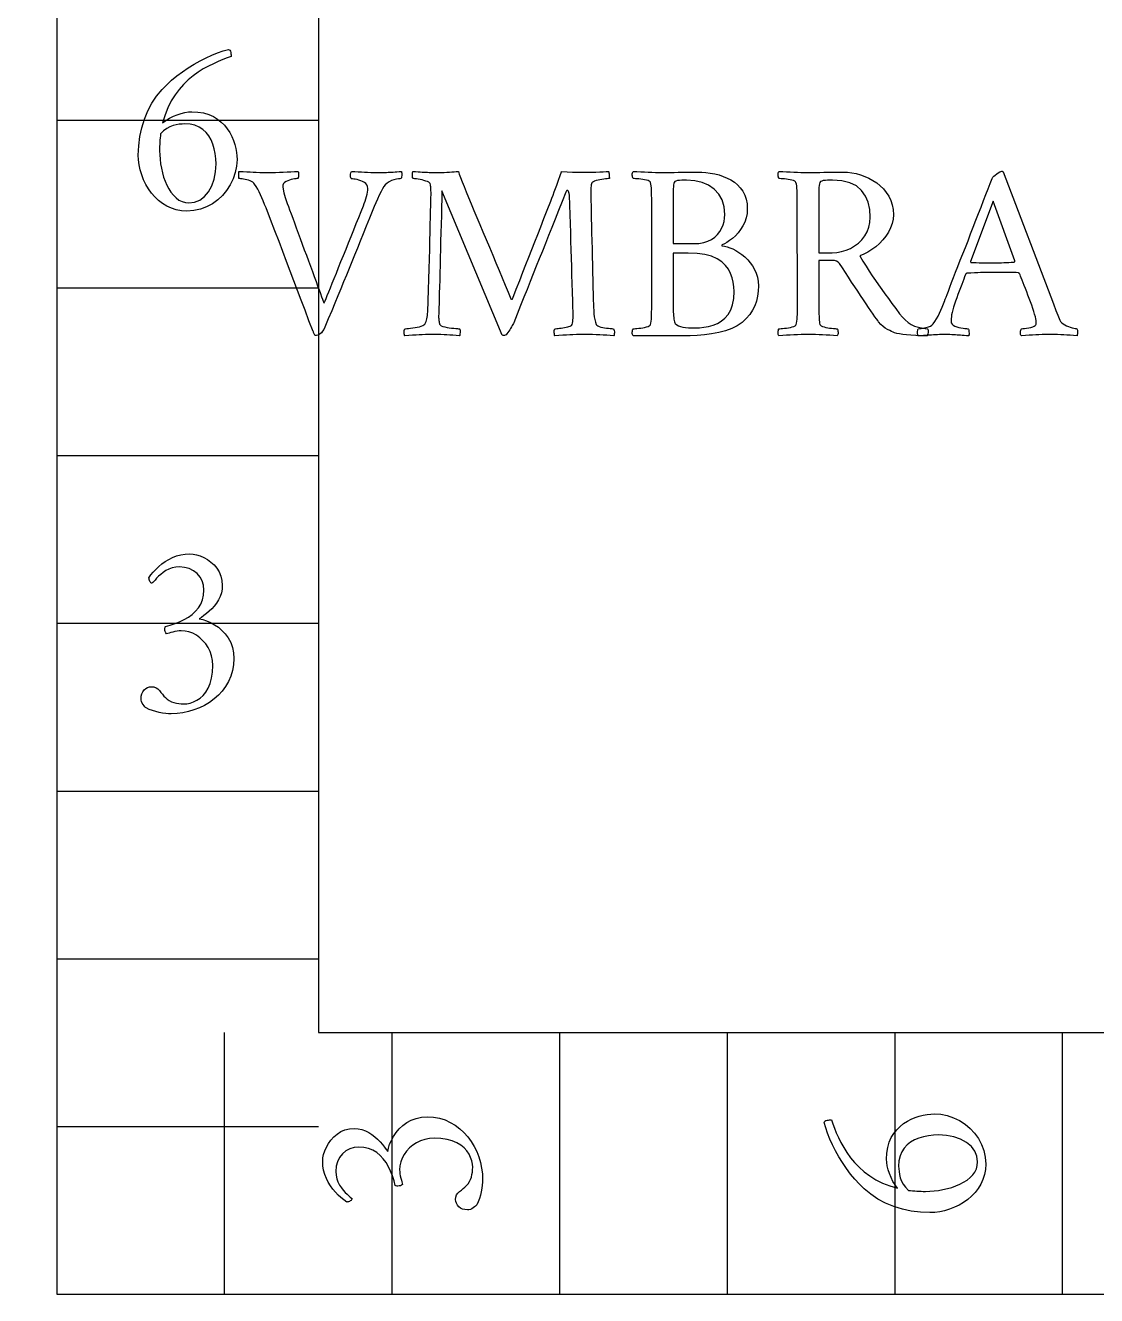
# Model space of a CAD drawing. Header units: millimetres. Extents: x -36.5 to 36.5, y -36.5 to 45.4.
# Drawn here: x -22.63 to -10.77, y -22.3 to -8.23 of the extents above; entities that cross this region are included whole.
import ezdxf

# ---------------------------------------------------------------- set-up
doc = ezdxf.new("R2010")
doc.units = ezdxf.units.MM
for name, color, linetype in [('CUT_OUTER', 1, 'Continuous'), ('ENGRAVE', 7, 'Continuous'), ('TEXT', 5, 'Continuous')]:
    doc.layers.add(name, color=color, linetype=linetype)

msp = doc.modelspace()

# ---------------------------------------------------------------- linework, layer by layer
at = {"layer": 'CUT_OUTER'}
msp.add_arc((0.0001, -0.0001), 36.4999, 179.09243, 4.21888, dxfattribs=at)
at = {"layer": 'ENGRAVE'}
for points in [[(-22.2836, 0), (-22.2836, -22.2836), (22.2836, -22.2836), (22.2836, 0)], [(-19.3867, 0), (-19.3867, -19.3867), (19.3867, -19.3867), (19.3867, 0)], [(-22.2836, -9.2848), (-19.3867, -9.2848)], [(-22.2836, -11.1418), (-19.3867, -11.1418)], [(-22.2836, -12.9988), (-19.3867, -12.9988)], [(-22.2836, -14.8557), (-19.3867, -14.8557)], [(-22.2836, -16.7127), (-19.3867, -16.7127)], [(-22.2836, -18.5697), (-19.3867, -18.5697)], [(-20.4266, -22.2836), (-20.4266, -19.3867)], [(-18.5697, -22.2836), (-18.5697, -19.3867)], [(-16.7127, -22.2836), (-16.7127, -19.3867)], [(-14.8557, -22.2836), (-14.8557, -19.3867)], [(-12.9988, -22.2836), (-12.9988, -19.3867)], [(-11.1418, -22.2836), (-11.1418, -19.3867)], [(-22.2836, -20.4266), (-19.3867, -20.4266)]]:
    msp.add_lwpolyline(points, dxfattribs=at)
for radius in [35.77, 35.77, 34.72, 32.77, 32.77]:
    msp.add_circle((0, 0), radius, dxfattribs=at)
at = {"layer": 'TEXT'}
for points in [[(-20.7903, -9.1906), (-20.7217, -9.1939), (-20.6589, -9.2039), (-20.6019, -9.2206), (-20.5506, -9.2439), (-20.5047, -9.2724), (-20.4637, -9.3045), (-20.4276, -9.3403), (-20.3964, -9.3799), (-20.3697, -9.4217), (-20.347, -9.4647), (-20.3284, -9.5086), (-20.3137, -9.5537), (-20.3027, -9.5981), (-20.2948, -9.6402), (-20.2901, -9.6801), (-20.2885, -9.7177), (-20.2931, -9.792), (-20.3071, -9.8638), (-20.3303, -9.9329), (-20.3628, -9.9994), (-20.4031, -10.0614), (-20.4497, -10.1171), (-20.5026, -10.1666), (-20.5618, -10.2097), (-20.6262, -10.2446), (-20.6946, -10.2696), (-20.7671, -10.2846), (-20.8436, -10.2896), (-20.9038, -10.2861), (-20.961, -10.2759), (-21.0152, -10.2588), (-21.0664, -10.2349), (-21.1144, -10.2054), (-21.1586, -10.1715), (-21.1992, -10.1332), (-21.2361, -10.0905), (-21.2691, -10.0443), (-21.2981, -9.9956), (-21.323, -9.9441), (-21.344, -9.8901), (-21.3605, -9.8348), (-21.3724, -9.7797), (-21.3795, -9.7248), (-21.3818, -9.67), (-21.3776, -9.5663), (-21.365, -9.4654), (-21.344, -9.3672), (-21.3146, -9.2719), (-21.2771, -9.181), (-21.2319, -9.096), (-21.1789, -9.017), (-21.1183, -8.9439), (-21.0674, -8.8917), (-21.0128, -8.8416), (-20.9546, -8.7936), (-20.8926, -8.7477), (-20.8285, -8.7044), (-20.7637, -8.6643), (-20.6981, -8.6273), (-20.6319, -8.5935), (-20.5665, -8.5635), (-20.5033, -8.5381), (-20.4424, -8.5173), (-20.3838, -8.501), (-20.3749, -8.503), (-20.3677, -8.509), (-20.3623, -8.5191), (-20.3586, -8.5332), (-20.3561, -8.5482), (-20.3544, -8.5609), (-20.3533, -8.5713), (-20.353, -8.5795), (-20.3979, -8.5949), (-20.4458, -8.6131), (-20.4967, -8.6341), (-20.5506, -8.658), (-20.6061, -8.6853), (-20.6617, -8.7168), (-20.7175, -8.7526), (-20.7735, -8.7925), (-20.8282, -8.8373), (-20.88, -8.8875), (-20.9291, -8.9431), (-20.9753, -9.0042), (-21.0176, -9.0714), (-21.0545, -9.1454), (-21.0862, -9.2263), (-21.1127, -9.314), (-21.0752, -9.2862), (-21.0356, -9.2618), (-20.9939, -9.2406), (-20.9501, -9.2229), (-20.9065, -9.2088), (-20.8653, -9.1987), (-20.8266, -9.1926), (-20.7903, -9.1906)], [(-21.1351, -9.4345), (-21.1378, -9.4571), (-21.14, -9.4801), (-21.142, -9.5034), (-21.1435, -9.527), (-21.1448, -9.5509), (-21.1456, -9.5747), (-21.1462, -9.5985), (-21.1463, -9.6223), (-21.1451, -9.6691), (-21.1414, -9.717), (-21.1353, -9.7658), (-21.1267, -9.8158), (-21.1156, -9.8654), (-21.1018, -9.9132), (-21.0855, -9.9593), (-21.0664, -10.0036), (-21.0448, -10.045), (-21.0205, -10.0825), (-20.9936, -10.1158), (-20.9641, -10.1452), (-20.9321, -10.1691), (-20.8975, -10.1862), (-20.8606, -10.1964), (-20.8211, -10.1999), (-20.7582, -10.1921), (-20.7013, -10.169), (-20.6503, -10.1305), (-20.6053, -10.0765), (-20.5685, -10.011), (-20.5422, -9.9377), (-20.5264, -9.8568), (-20.5212, -9.7681), (-20.5234, -9.7103), (-20.5299, -9.6546), (-20.5409, -9.601), (-20.5562, -9.5495), (-20.5763, -9.5014), (-20.6014, -9.4583), (-20.6317, -9.4201), (-20.667, -9.3869), (-20.7078, -9.3599), (-20.7546, -9.3406), (-20.8073, -9.329), (-20.866, -9.3252), (-20.8962, -9.3263), (-20.928, -9.3297), (-20.9614, -9.3354), (-20.9964, -9.3434), (-21.0318, -9.3559), (-21.0668, -9.3753), (-21.1012, -9.4015), (-21.1351, -9.4345)], [(-19.9501, -9.8634), (-19.9056, -9.8632), (-19.8618, -9.8624), (-19.8187, -9.8611), (-19.7763, -9.8592), (-19.7345, -9.8572), (-19.6929, -9.8554), (-19.6518, -9.8537), (-19.6109, -9.8522), (-19.6086, -9.8591), (-19.6071, -9.8687), (-19.6065, -9.8809), (-19.6067, -9.8957), (-19.6079, -9.91), (-19.6099, -9.9206), (-19.6128, -9.9275), (-19.6165, -9.9307), (-19.624, -9.9312), (-19.6351, -9.9325), (-19.6499, -9.9347), (-19.6684, -9.9377), (-19.6885, -9.9419), (-19.708, -9.9475), (-19.727, -9.9546), (-19.7455, -9.963), (-19.7614, -9.9734), (-19.7728, -9.9864), (-19.7797, -10.0021), (-19.7819, -10.0204), (-19.7788, -10.0488), (-19.7693, -10.0891), (-19.7536, -10.1413), (-19.7315, -10.2055), (-19.7193, -10.2388), (-19.7052, -10.2773), (-19.6892, -10.3208), (-19.6712, -10.3695), (-19.6518, -10.4219), (-19.6316, -10.477), (-19.6105, -10.5348), (-19.5885, -10.5951), (-19.566, -10.6568), (-19.5433, -10.7185), (-19.5204, -10.7802), (-19.4974, -10.8418), (-19.4748, -10.9023), (-19.4532, -10.9603), (-19.4327, -11.0158), (-19.4133, -11.0689), (-19.3952, -11.1184), (-19.379, -11.1632), (-19.3644, -11.2032), (-19.3516, -11.2385), (-19.341, -11.2677), (-19.333, -11.2893), (-19.3277, -11.3034), (-19.325, -11.31), (-19.3206, -11.3005), (-19.3131, -11.283), (-19.3024, -11.2577), (-19.2885, -11.2245), (-19.2722, -11.1848), (-19.2538, -11.14), (-19.2336, -11.0902), (-19.2114, -11.0353), (-19.1877, -10.9763), (-19.1627, -10.9144), (-19.1365, -10.8495), (-19.1091, -10.7816), (-19.081, -10.7119), (-19.0527, -10.6417), (-19.0242, -10.571), (-18.9956, -10.4998), (-18.9673, -10.4294), (-18.9399, -10.361), (-18.9133, -10.2948), (-18.8877, -10.2307), (-18.8782, -10.2065), (-18.8694, -10.1816), (-18.8614, -10.156), (-18.854, -10.1298), (-18.8479, -10.1042), (-18.8435, -10.0807), (-18.8409, -10.0593), (-18.84, -10.0401), (-18.8424, -10.019), (-18.8495, -10.0008), (-18.8613, -9.9854), (-18.8778, -9.9728), (-18.8971, -9.9624), (-18.9171, -9.9539), (-18.9378, -9.947), (-18.9591, -9.9419), (-18.9792, -9.9383), (-18.9959, -9.9356), (-19.0093, -9.9341), (-19.0194, -9.9335), (-19.0243, -9.9291), (-19.0278, -9.9213), (-19.0299, -9.9101), (-19.0306, -9.8957), (-19.0299, -9.8809), (-19.0278, -9.8687), (-19.0243, -9.8591), (-19.0194, -9.8522), (-18.9821, -9.8537), (-18.9458, -9.8554), (-18.9106, -9.8572), (-18.8764, -9.8592), (-18.8423, -9.8611), (-18.8071, -9.8624), (-18.7708, -9.8632), (-18.7335, -9.8634), (-18.7029, -9.8634), (-18.6756, -9.8631), (-18.6517, -9.8627), (-18.6311, -9.862), (-18.6123, -9.8613), (-18.5936, -9.8603), (-18.5752, -9.8591), (-18.5568, -9.8578), (-18.5376, -9.8564), (-18.5162, -9.855), (-18.4927, -9.8536), (-18.4671, -9.8522), (-18.4649, -9.8592), (-18.4636, -9.869), (-18.4635, -9.8817), (-18.4643, -9.8971), (-18.4659, -9.9118), (-18.4678, -9.9223), (-18.4701, -9.9286), (-18.4727, -9.9307), (-18.4839, -9.9316), (-18.5004, -9.9342), (-18.5224, -9.9386), (-18.5498, -9.9447), (-18.5785, -9.9535), (-18.6042, -9.9658), (-18.6268, -9.9815), (-18.6466, -10.0008), (-18.6601, -10.0184), (-18.6756, -10.0432), (-18.6931, -10.0752), (-18.7124, -10.1143), (-18.7321, -10.1567), (-18.7506, -10.1981), (-18.7679, -10.2387), (-18.7839, -10.2783), (-18.821, -10.3703), (-18.8565, -10.4585), (-18.8904, -10.5427), (-18.9227, -10.6232), (-18.9541, -10.701), (-18.9851, -10.7774), (-19.0157, -10.8523), (-19.046, -10.9259), (-19.0764, -10.9995), (-19.1074, -11.0745), (-19.1388, -11.1509), (-19.1708, -11.2287), (-19.2041, -11.3093), (-19.2395, -11.3941), (-19.277, -11.4831), (-19.3166, -11.5763), (-19.3281, -11.6009), (-19.3401, -11.6212), (-19.3526, -11.6373), (-19.3656, -11.6492), (-19.379, -11.6578), (-19.3926, -11.6639), (-19.4064, -11.6676), (-19.4203, -11.6688), (-19.4243, -11.6677), (-19.428, -11.6643), (-19.4313, -11.6586), (-19.4343, -11.6506), (-19.4371, -11.6421), (-19.4399, -11.6349), (-19.4427, -11.6288), (-19.4455, -11.624), (-19.491, -11.5041), (-19.5349, -11.3882), (-19.5772, -11.2763), (-19.6179, -11.1684), (-19.6581, -11.0622), (-19.6985, -10.955), (-19.7394, -10.847), (-19.7805, -10.7381), (-19.8232, -10.626), (-19.8685, -10.5082), (-19.9164, -10.3849), (-19.967, -10.2559), (-19.9823, -10.2163), (-19.9975, -10.1788), (-20.0124, -10.1434), (-20.0272, -10.1101), (-20.0424, -10.0786), (-20.0584, -10.0485), (-20.0753, -10.0197), (-20.0931, -9.9924), (-20.1015, -9.9817), (-20.1127, -9.9721), (-20.1268, -9.9635), (-20.1436, -9.956), (-20.1617, -9.9495), (-20.1797, -9.944), (-20.1975, -9.9397), (-20.2151, -9.9363), (-20.2315, -9.9339), (-20.2456, -9.9321), (-20.2574, -9.9311), (-20.2669, -9.9307), (-20.2682, -9.9284), (-20.269, -9.9213), (-20.2696, -9.9094), (-20.2697, -9.8929), (-20.2696, -9.8761), (-20.269, -9.8638), (-20.2682, -9.8558), (-20.2669, -9.8522), (-20.2213, -9.8537), (-20.1797, -9.8554), (-20.1421, -9.8572), (-20.1085, -9.8592), (-20.075, -9.8611), (-20.0374, -9.8624), (-19.9958, -9.8632), (-19.9501, -9.8634)], [(-18.0578, -9.8634), (-18.0238, -9.8632), (-17.992, -9.8624), (-17.9622, -9.8611), (-17.9345, -9.8592), (-17.9084, -9.8572), (-17.8833, -9.8554), (-17.8593, -9.8537), (-17.8364, -9.8522), (-17.8261, -9.8825), (-17.8122, -9.9202), (-17.7946, -9.9652), (-17.7733, -10.0176), (-17.7491, -10.0762), (-17.7228, -10.1399), (-17.6944, -10.2087), (-17.664, -10.2826), (-17.6318, -10.3601), (-17.5984, -10.4399), (-17.5638, -10.522), (-17.528, -10.6063), (-17.4917, -10.6918), (-17.4558, -10.777), (-17.4202, -10.8621), (-17.385, -10.947), (-17.3507, -11.0303), (-17.3177, -11.1106), (-17.2862, -11.188), (-17.2561, -11.2623), (-17.2543, -11.2648), (-17.2519, -11.2666), (-17.2487, -11.2676), (-17.2448, -11.268), (-17.241, -11.2673), (-17.2378, -11.2652), (-17.2354, -11.2616), (-17.2336, -11.2567), (-17.194, -11.1556), (-17.1565, -11.0594), (-17.1211, -10.9684), (-17.0879, -10.8825), (-17.0555, -10.7991), (-17.023, -10.7157), (-16.9903, -10.6323), (-16.9575, -10.5489), (-16.9238, -10.4633), (-16.8885, -10.3733), (-16.8516, -10.279), (-16.8131, -10.1802), (-16.8003, -10.1473), (-16.7872, -10.1129), (-16.7737, -10.0772), (-16.7599, -10.0401), (-16.7464, -10.0034), (-16.7339, -9.9693), (-16.7225, -9.9376), (-16.7122, -9.9083), (-16.7036, -9.8838), (-16.6975, -9.8662), (-16.6938, -9.8557), (-16.6926, -9.8522), (-16.6297, -9.8559), (-16.5727, -9.8585), (-16.5217, -9.8601), (-16.4767, -9.8606), (-16.4391, -9.8605), (-16.3993, -9.8599), (-16.3571, -9.8591), (-16.3127, -9.8578), (-16.2697, -9.8564), (-16.2318, -9.855), (-16.1989, -9.8536), (-16.1711, -9.8522), (-16.1697, -9.857), (-16.1683, -9.8655), (-16.1669, -9.878), (-16.1655, -9.8943), (-16.1643, -9.9102), (-16.1634, -9.9216), (-16.1629, -9.9284), (-16.1627, -9.9307), (-16.174, -9.9311), (-16.1883, -9.9321), (-16.2056, -9.9339), (-16.2258, -9.9363), (-16.2473, -9.9395), (-16.2682, -9.9433), (-16.2886, -9.9479), (-16.3085, -9.9531), (-16.3262, -9.9589), (-16.34, -9.9651), (-16.35, -9.9715), (-16.3562, -9.9784), (-16.36, -9.9889), (-16.3632, -10.0008), (-16.3656, -10.0141), (-16.3674, -10.0288), (-16.3686, -10.0439), (-16.3695, -10.0583), (-16.37, -10.0719), (-16.3702, -10.0849), (-16.3688, -10.1245), (-16.3674, -10.1732), (-16.366, -10.231), (-16.3646, -10.298), (-16.3631, -10.3716), (-16.3614, -10.4497), (-16.3596, -10.5321), (-16.3576, -10.619), (-16.3555, -10.7077), (-16.3534, -10.7959), (-16.3513, -10.8836), (-16.3492, -10.9708), (-16.3471, -11.0552), (-16.3453, -11.1348), (-16.3436, -11.2094), (-16.3421, -11.2792), (-16.3406, -11.3179), (-16.3386, -11.3556), (-16.3364, -11.3922), (-16.3337, -11.4277), (-16.3301, -11.4614), (-16.3246, -11.4922), (-16.3174, -11.5203), (-16.3085, -11.5455), (-16.3022, -11.5547), (-16.2917, -11.5627), (-16.277, -11.5694), (-16.258, -11.5749), (-16.2369, -11.5795), (-16.2156, -11.5833), (-16.1942, -11.5865), (-16.1725, -11.5889), (-16.1528, -11.5908), (-16.1371, -11.5921), (-16.1255, -11.5929), (-16.1179, -11.5932), (-16.1131, -11.6034), (-16.1098, -11.6145), (-16.1081, -11.6265), (-16.1081, -11.6394), (-16.1088, -11.6514), (-16.1098, -11.6608), (-16.111, -11.6675), (-16.1123, -11.6716), (-16.1527, -11.6689), (-16.1925, -11.6664), (-16.2318, -11.664), (-16.2707, -11.6618), (-16.31, -11.66), (-16.3509, -11.6587), (-16.3934, -11.6579), (-16.4375, -11.6576), (-16.4835, -11.6579), (-16.5265, -11.6587), (-16.5662, -11.66), (-16.6029, -11.6618), (-16.6395, -11.664), (-16.6793, -11.6664), (-16.7222, -11.6689), (-16.7683, -11.6716), (-16.7697, -11.6674), (-16.7711, -11.6604), (-16.7725, -11.6506), (-16.7739, -11.638), (-16.7746, -11.6247), (-16.7739, -11.6128), (-16.7718, -11.6023), (-16.7683, -11.5932), (-16.7586, -11.5929), (-16.7465, -11.5921), (-16.732, -11.5908), (-16.715, -11.5889), (-16.6968, -11.5867), (-16.6786, -11.584), (-16.6603, -11.5811), (-16.6421, -11.5777), (-16.6251, -11.5741), (-16.6106, -11.5704), (-16.5985, -11.5664), (-16.5888, -11.5623), (-16.5824, -11.5562), (-16.5769, -11.5462), (-16.5726, -11.5324), (-16.5692, -11.5147), (-16.5668, -11.4957), (-16.565, -11.4782), (-16.564, -11.4621), (-16.5636, -11.4474), (-16.5638, -11.4308), (-16.5643, -11.412), (-16.5652, -11.3909), (-16.5664, -11.3675), (-16.5676, -11.3441), (-16.5685, -11.323), (-16.569, -11.3041), (-16.5692, -11.2876), (-16.572, -11.189), (-16.5748, -11.0924), (-16.5776, -10.9977), (-16.5804, -10.9049), (-16.5832, -10.8126), (-16.586, -10.7192), (-16.5888, -10.6247), (-16.5916, -10.5293), (-16.5946, -10.4314), (-16.598, -10.3299), (-16.6016, -10.2246), (-16.6057, -10.1157), (-16.606, -10.1107), (-16.6071, -10.1038), (-16.6088, -10.0952), (-16.6113, -10.0849), (-16.6146, -10.0751), (-16.619, -10.0681), (-16.6244, -10.0639), (-16.6309, -10.0625), (-16.6339, -10.0637), (-16.6372, -10.0674), (-16.6409, -10.0735), (-16.6449, -10.0821), (-16.6862, -10.1853), (-16.7259, -10.2847), (-16.764, -10.3801), (-16.8005, -10.4718), (-16.836, -10.5607), (-16.8709, -10.648), (-16.9054, -10.7338), (-16.9393, -10.818), (-16.973, -10.9018), (-17.0069, -10.9862), (-17.041, -11.0714), (-17.0752, -11.1572), (-17.1102, -11.2451), (-17.1464, -11.3363), (-17.1838, -11.4308), (-17.2224, -11.5287), (-17.2261, -11.5357), (-17.2315, -11.5455), (-17.2387, -11.5581), (-17.2477, -11.5735), (-17.2575, -11.5901), (-17.2676, -11.6061), (-17.2779, -11.6216), (-17.2883, -11.6366), (-17.2985, -11.6497), (-17.3083, -11.6594), (-17.3175, -11.6658), (-17.3261, -11.6688), (-17.3295, -11.6697), (-17.3339, -11.6695), (-17.3393, -11.6683), (-17.3458, -11.666), (-17.3472, -11.6648), (-17.3486, -11.6639), (-17.35, -11.6634), (-17.3514, -11.6632), (-18.0186, -10.0653), (-18.0202, -10.1557), (-18.0221, -10.2475), (-18.0244, -10.3407), (-18.027, -10.4353), (-18.0297, -10.53), (-18.0323, -10.6232), (-18.0346, -10.715), (-18.0368, -10.8054), (-18.0389, -10.8929), (-18.041, -10.976), (-18.0431, -11.0548), (-18.0452, -11.1292), (-18.0472, -11.1979), (-18.0491, -11.2595), (-18.0507, -11.3142), (-18.0522, -11.3619), (-18.0535, -11.401), (-18.0543, -11.4302), (-18.0549, -11.4494), (-18.055, -11.4586), (-18.0549, -11.4687), (-18.0543, -11.4793), (-18.0535, -11.4904), (-18.0522, -11.502), (-18.0507, -11.5135), (-18.0487, -11.5241), (-18.0464, -11.5338), (-18.0438, -11.5427), (-18.0371, -11.552), (-18.0252, -11.5602), (-18.0083, -11.5674), (-17.9864, -11.5735), (-17.9617, -11.5787), (-17.9369, -11.583), (-17.912, -11.5864), (-17.8868, -11.5889), (-17.8641, -11.5908), (-17.8462, -11.5921), (-17.8332, -11.5929), (-17.8252, -11.5932), (-17.8204, -11.6), (-17.8174, -11.6093), (-17.8162, -11.621), (-17.8167, -11.6352), (-17.8181, -11.649), (-17.8195, -11.6597), (-17.8209, -11.6673), (-17.8224, -11.6716), (-17.8616, -11.6689), (-17.898, -11.6664), (-17.9317, -11.664), (-17.9625, -11.6618), (-17.9939, -11.66), (-18.0291, -11.6587), (-18.0682, -11.6579), (-18.1111, -11.6576), (-18.1568, -11.6579), (-18.1987, -11.6587), (-18.2367, -11.66), (-18.2709, -11.6618), (-18.3051, -11.664), (-18.3431, -11.6664), (-18.385, -11.6689), (-18.4307, -11.6716), (-18.4321, -11.6674), (-18.4335, -11.6604), (-18.4349, -11.6506), (-18.4363, -11.638), (-18.437, -11.6247), (-18.4363, -11.6128), (-18.4342, -11.6023), (-18.4307, -11.5932), (-18.4203, -11.5928), (-18.4058, -11.5917), (-18.3873, -11.59), (-18.3648, -11.5875), (-18.3404, -11.5844), (-18.3161, -11.5805), (-18.292, -11.576), (-18.2681, -11.5707), (-18.2465, -11.5648), (-18.2295, -11.5581), (-18.2171, -11.5507), (-18.2092, -11.5427), (-18.2003, -11.5284), (-18.1931, -11.5136), (-18.1877, -11.4983), (-18.184, -11.4824), (-18.1814, -11.4655), (-18.1791, -11.447), (-18.1772, -11.427), (-18.1756, -11.4053), (-18.1715, -11.2832), (-18.1675, -11.1635), (-18.1638, -11.0463), (-18.1602, -10.9315), (-18.1568, -10.8209), (-18.1539, -10.716), (-18.1512, -10.6169), (-18.1489, -10.5236), (-18.1469, -10.4374), (-18.1451, -10.3596), (-18.1434, -10.2903), (-18.1419, -10.2293), (-18.1407, -10.1784), (-18.1398, -10.1392), (-18.1393, -10.1118), (-18.1391, -10.0961), (-18.1392, -10.0809), (-18.1395, -10.066), (-18.1399, -10.0514), (-18.1405, -10.0373), (-18.1417, -10.0236), (-18.1437, -10.0106), (-18.1466, -9.9984), (-18.1504, -9.9868), (-18.1553, -9.9786), (-18.1647, -9.971), (-18.1785, -9.9639), (-18.1966, -9.9574), (-18.2171, -9.9514), (-18.238, -9.9461), (-18.2592, -9.9416), (-18.2807, -9.9377), (-18.3008, -9.9347), (-18.3175, -9.9325), (-18.3309, -9.9312), (-18.341, -9.9307), (-18.3422, -9.9284), (-18.3431, -9.9213), (-18.3436, -9.9094), (-18.3438, -9.8929), (-18.3436, -9.8761), (-18.3431, -9.8638), (-18.3422, -9.8558), (-18.341, -9.8522), (-18.3103, -9.8536), (-18.2828, -9.855), (-18.2585, -9.8564), (-18.2373, -9.8578), (-18.2176, -9.8591), (-18.198, -9.8603), (-18.1784, -9.8613), (-18.1588, -9.862), (-18.1377, -9.8627), (-18.1139, -9.8631), (-18.0873, -9.8634), (-18.0578, -9.8634)], [(-15.1871, -9.8578), (-15.1405, -9.8591), (-15.0932, -9.8631), (-15.0452, -9.8697), (-14.9965, -9.8789), (-14.9485, -9.8909), (-14.9026, -9.9062), (-14.8588, -9.9246), (-14.8171, -9.9461), (-14.7784, -9.9713), (-14.7435, -10.0005), (-14.7125, -10.0337), (-14.6853, -10.0709), (-14.6632, -10.1126), (-14.6475, -10.1592), (-14.638, -10.2107), (-14.6349, -10.2671), (-14.6379, -10.3178), (-14.6471, -10.366), (-14.6625, -10.4117), (-14.6839, -10.455), (-14.7095, -10.4951), (-14.7372, -10.5314), (-14.767, -10.5638), (-14.7989, -10.5923), (-14.8307, -10.6169), (-14.8602, -10.6372), (-14.8874, -10.6533), (-14.9124, -10.6652), (-14.9156, -10.668), (-14.9166, -10.6708), (-14.9156, -10.6736), (-14.9124, -10.6764), (-14.8861, -10.6796), (-14.8577, -10.6862), (-14.8272, -10.6964), (-14.7947, -10.7101), (-14.7611, -10.7272), (-14.7277, -10.7476), (-14.6945, -10.7713), (-14.6615, -10.7984), (-14.63, -10.8286), (-14.6016, -10.8618), (-14.5761, -10.898), (-14.5536, -10.9372), (-14.5352, -10.979), (-14.522, -11.0234), (-14.5141, -11.0701), (-14.5115, -11.1194), (-14.5141, -11.1772), (-14.5217, -11.2329), (-14.5344, -11.2865), (-14.5522, -11.338), (-14.5763, -11.3874), (-14.6079, -11.4348), (-14.647, -11.48), (-14.6937, -11.5231), (-14.7466, -11.5606), (-14.8073, -11.5921), (-14.8756, -11.6174), (-14.9516, -11.6366), (-15.0314, -11.6509), (-15.1107, -11.6615), (-15.1898, -11.6684), (-15.2684, -11.6716), (-15.8992, -11.6716), (-15.904, -11.665), (-15.9073, -11.6562), (-15.9089, -11.6454), (-15.909, -11.6324), (-15.9079, -11.6194), (-15.9059, -11.6086), (-15.903, -11.5998), (-15.8992, -11.5932), (-15.889, -11.5929), (-15.8754, -11.5921), (-15.8582, -11.5908), (-15.8375, -11.5889), (-15.8154, -11.5864), (-15.7937, -11.583), (-15.7726, -11.5787), (-15.752, -11.5735), (-15.7341, -11.5677), (-15.7208, -11.5616), (-15.7123, -11.5551), (-15.7086, -11.5483), (-15.7036, -11.5302), (-15.6998, -11.5097), (-15.6973, -11.4868), (-15.696, -11.4614), (-15.6953, -11.4342), (-15.6949, -11.406), (-15.6946, -11.3768), (-15.6946, -11.3464), (-15.6946, -10.1774), (-15.6946, -10.147), (-15.6949, -10.1175), (-15.6953, -10.0889), (-15.696, -10.0611), (-15.6973, -10.0351), (-15.6998, -10.0117), (-15.7036, -9.9909), (-15.7086, -9.9728), (-15.7123, -9.9649), (-15.7208, -9.9581), (-15.7341, -9.9523), (-15.752, -9.9475), (-15.7726, -9.9436), (-15.7937, -9.9402), (-15.8154, -9.9373), (-15.8375, -9.9349), (-15.8582, -9.9331), (-15.8754, -9.9318), (-15.889, -9.931), (-15.8992, -9.9307), (-15.903, -9.9241), (-15.9059, -9.9153), (-15.9079, -9.9044), (-15.909, -9.8915), (-15.9089, -9.8785), (-15.9073, -9.8676), (-15.904, -9.8589), (-15.8992, -9.8522), (-15.8573, -9.8537), (-15.8158, -9.8554), (-15.7746, -9.8572), (-15.7338, -9.8592), (-15.6933, -9.8611), (-15.6532, -9.8624), (-15.6134, -9.8632), (-15.574, -9.8634), (-15.5327, -9.8633), (-15.4899, -9.8627), (-15.4458, -9.8619), (-15.4002, -9.8606), (-15.3522, -9.8594), (-15.3007, -9.8585), (-15.2457, -9.858), (-15.1871, -9.8578)], [(-15.4563, -10.6512), (-15.2292, -10.6512), (-15.1705, -10.6482), (-15.1178, -10.6393), (-15.071, -10.6244), (-15.0301, -10.6035), (-14.9948, -10.578), (-14.9646, -10.5492), (-14.9395, -10.5171), (-14.9194, -10.4816), (-14.9041, -10.4442), (-14.8931, -10.4063), (-14.8866, -10.3678), (-14.8844, -10.3288), (-14.8916, -10.2429), (-14.9135, -10.1673), (-14.9498, -10.102), (-15.0007, -10.0471), (-15.0635, -10.0035), (-15.1356, -9.9724), (-15.217, -9.9538), (-15.3077, -9.9475), (-15.322, -9.9477), (-15.3396, -9.9482), (-15.3605, -9.9491), (-15.3848, -9.9503), (-15.408, -9.9528), (-15.4258, -9.9574), (-15.4381, -9.964), (-15.4451, -9.9728), (-15.4488, -9.9856), (-15.4517, -10.0015), (-15.4537, -10.0206), (-15.4549, -10.0429), (-15.4555, -10.067), (-15.4559, -10.0919), (-15.4562, -10.1175), (-15.4563, -10.1438), (-15.4563, -10.1492), (-15.4563, -10.1543), (-15.4563, -10.159), (-15.4563, -10.1634), (-15.4563, -10.1676), (-15.4563, -10.1718), (-15.4563, -10.176), (-15.4563, -10.1802)], [(-13.5724, -9.8578), (-13.5258, -9.8598), (-13.4785, -9.8655), (-13.4304, -9.8752), (-13.3817, -9.8887), (-13.3336, -9.9058), (-13.2875, -9.9265), (-13.2432, -9.9507), (-13.2009, -9.9784), (-13.1616, -10.0097), (-13.1263, -10.0446), (-13.095, -10.0832), (-13.0677, -10.1256), (-13.0457, -10.1716), (-13.0299, -10.2212), (-13.0204, -10.2746), (-13.0173, -10.3316), (-13.0207, -10.3803), (-13.031, -10.4283), (-13.048, -10.4756), (-13.072, -10.5222), (-13.1012, -10.5671), (-13.1343, -10.6092), (-13.1713, -10.6484), (-13.2121, -10.6848), (-13.2553, -10.7174), (-13.2994, -10.7451), (-13.3443, -10.7679), (-13.3901, -10.7858), (-13.354, -10.8448), (-13.3187, -10.9014), (-13.284, -10.9555), (-13.25, -11.0072), (-13.216, -11.0576), (-13.1813, -11.1078), (-13.1459, -11.1578), (-13.1098, -11.2077), (-13.0723, -11.2588), (-13.0327, -11.3125), (-12.991, -11.3688), (-12.9472, -11.4277), (-12.9172, -11.4645), (-12.8859, -11.4964), (-12.8534, -11.5234), (-12.8196, -11.5455), (-12.7826, -11.5632), (-12.7401, -11.577), (-12.6922, -11.587), (-12.6388, -11.5932), (-12.6343, -11.6), (-12.6318, -11.6093), (-12.6315, -11.621), (-12.6332, -11.6352), (-12.6358, -11.649), (-12.6381, -11.6597), (-12.6401, -11.6673), (-12.6416, -11.6716), (-12.7074, -11.671), (-12.7674, -11.6692), (-12.8217, -11.6661), (-12.8701, -11.6618), (-12.9126, -11.6567), (-12.949, -11.651), (-12.9792, -11.6448), (-13.0033, -11.638), (-13.0187, -11.6316), (-13.0369, -11.6236), (-13.0579, -11.6141), (-13.0818, -11.603), (-13.1068, -11.5887), (-13.1315, -11.5697), (-13.1559, -11.5459), (-13.1799, -11.5175), (-13.19, -11.5036), (-13.2037, -11.4845), (-13.2209, -11.4602), (-13.2416, -11.4306), (-13.265, -11.3966), (-13.2906, -11.3591), (-13.3183, -11.3181), (-13.3481, -11.2736), (-13.3795, -11.2265), (-13.4119, -11.1779), (-13.4453, -11.1277), (-13.4799, -11.0759), (-13.5145, -11.0236), (-13.5485, -10.9718), (-13.5818, -10.9206), (-13.6144, -10.8699), (-13.6281, -10.8552), (-13.6467, -10.8446), (-13.6701, -10.8383), (-13.6985, -10.8362), (-13.8415, -10.8362), (-13.8415, -11.3464), (-13.8415, -11.3507), (-13.8415, -11.3549), (-13.8415, -11.3591), (-13.8415, -11.3633), (-13.8415, -11.3675), (-13.8415, -11.3717), (-13.8415, -11.3759), (-13.8415, -11.3801), (-13.8414, -11.4061), (-13.8411, -11.4309), (-13.8407, -11.4545), (-13.8401, -11.4768), (-13.839, -11.4976), (-13.8369, -11.5164), (-13.834, -11.5333), (-13.8303, -11.5483), (-13.8254, -11.5551), (-13.8163, -11.5616), (-13.8029, -11.5677), (-13.7854, -11.5735), (-13.7655, -11.5787), (-13.7448, -11.583), (-13.7234, -11.5864), (-13.7013, -11.5889), (-13.6806, -11.5908), (-13.6635, -11.5921), (-13.6498, -11.5929), (-13.6396, -11.5932), (-13.6359, -11.5998), (-13.633, -11.6086), (-13.631, -11.6194), (-13.6298, -11.6324), (-13.6299, -11.6454), (-13.6316, -11.6562), (-13.6348, -11.665), (-13.6396, -11.6716), (-13.6813, -11.6689), (-13.722, -11.6664), (-13.7619, -11.664), (-13.8008, -11.6618), (-13.8397, -11.66), (-13.879, -11.6587), (-13.9189, -11.6579), (-13.9592, -11.6576), (-13.9987, -11.6579), (-14.0384, -11.6587), (-14.0786, -11.66), (-14.119, -11.6618), (-14.1599, -11.664), (-14.201, -11.6664), (-14.2426, -11.6689), (-14.2844, -11.6716), (-14.2893, -11.665), (-14.2925, -11.6562), (-14.2942, -11.6454), (-14.2942, -11.6324), (-14.2931, -11.6194), (-14.2911, -11.6086), (-14.2882, -11.5998), (-14.2844, -11.5932), (-14.2743, -11.5929), (-14.2606, -11.5921), (-14.2434, -11.5908), (-14.2228, -11.5889), (-14.2006, -11.5864), (-14.179, -11.583), (-14.1578, -11.5787), (-14.1373, -11.5735), (-14.1193, -11.5677), (-14.1061, -11.5616), (-14.0976, -11.5551), (-14.0938, -11.5483), (-14.0888, -11.5302), (-14.085, -11.5097), (-14.0825, -11.4868), (-14.0812, -11.4614), (-14.0806, -11.4342), (-14.0801, -11.406), (-14.0799, -11.3768), (-14.0798, -11.3464), (-14.0826, -10.1774), (-14.0827, -10.147), (-14.0829, -10.1175), (-14.0834, -10.0889), (-14.084, -10.0611), (-14.0853, -10.0351), (-14.0878, -10.0117), (-14.0916, -9.9909), (-14.0966, -9.9728), (-14.1004, -9.9649), (-14.1089, -9.9581), (-14.1221, -9.9523), (-14.1401, -9.9475), (-14.1606, -9.9436), (-14.1814, -9.9402), (-14.2026, -9.9373), (-14.2242, -9.9349), (-14.2442, -9.9331), (-14.261, -9.9318), (-14.2744, -9.931), (-14.2844, -9.9307), (-14.2882, -9.9241), (-14.2911, -9.9153), (-14.2931, -9.9044), (-14.2942, -9.8915), (-14.2942, -9.8785), (-14.2925, -9.8676), (-14.2893, -9.8589), (-14.2844, -9.8522), (-14.2426, -9.8537), (-14.2014, -9.8554), (-14.1606, -9.8572), (-14.1204, -9.8592), (-14.0806, -9.8611), (-14.0409, -9.8624), (-14.0014, -9.8632), (-13.962, -9.8634), (-13.9206, -9.8633), (-13.8776, -9.8627), (-13.833, -9.8619), (-13.7868, -9.8606), (-13.7382, -9.8594), (-13.6863, -9.8585), (-13.631, -9.858), (-13.5724, -9.8578)], [(-13.2724, -10.3568), (-13.2784, -10.2712), (-13.2966, -10.1935), (-13.3268, -10.124), (-13.3691, -10.0625), (-13.4256, -10.0122), (-13.4984, -9.9763), (-13.5875, -9.9547), (-13.6929, -9.9475), (-13.7072, -9.9477), (-13.7248, -9.9482), (-13.7457, -9.9491), (-13.77, -9.9503), (-13.7932, -9.9528), (-13.811, -9.9574), (-13.8234, -9.964), (-13.8303, -9.9728), (-13.8353, -9.9876), (-13.839, -10.0068), (-13.8416, -10.0303), (-13.8429, -10.0583), (-13.8435, -10.0885), (-13.8439, -10.1189), (-13.8442, -10.1495), (-13.8443, -10.1802), (-13.8415, -10.7521), (-13.6957, -10.7521), (-13.6431, -10.7491), (-13.5916, -10.7399), (-13.5414, -10.7245), (-13.4925, -10.7031), (-13.4463, -10.6761), (-13.4045, -10.6442), (-13.3671, -10.6074), (-13.3341, -10.5657), (-13.3071, -10.5195), (-13.2878, -10.4693), (-13.2763, -10.4151), (-13.2724, -10.3568)], [(-12.4482, -11.282), (-12.4465, -11.2777), (-12.4415, -11.2648), (-12.4332, -11.2433), (-12.4216, -11.2133), (-12.4071, -11.1759), (-12.3904, -11.1323), (-12.3714, -11.0827), (-12.3501, -11.0269), (-12.3269, -10.9663), (-12.3021, -10.9025), (-12.2757, -10.8353), (-12.2477, -10.7647), (-12.2189, -10.692), (-12.1899, -10.6183), (-12.1608, -10.5434), (-12.1314, -10.4676), (-12.1022, -10.392), (-12.0736, -10.3179), (-12.0455, -10.2455), (-12.0179, -10.1746), (-11.9913, -10.1066), (-11.9664, -10.0429), (-11.943, -9.9833), (-11.9212, -9.9279), (-11.9139, -9.9164), (-11.9033, -9.9041), (-11.8893, -9.8911), (-11.8721, -9.8775), (-11.8543, -9.8652), (-11.8388, -9.8564), (-11.8256, -9.8512), (-11.8146, -9.8494), (-11.8121, -9.8495), (-11.8101, -9.8498), (-11.8086, -9.8502), (-11.8076, -9.8508), (-11.8066, -9.8516), (-11.8052, -9.8526), (-11.8031, -9.8537), (-11.8006, -9.855), (-11.2427, -11.3184), (-11.2152, -11.3906), (-11.1944, -11.4446), (-11.1802, -11.4803), (-11.1726, -11.4978), (-11.164, -11.5127), (-11.152, -11.5266), (-11.1366, -11.5394), (-11.118, -11.5511), (-11.0976, -11.5615), (-11.0773, -11.5704), (-11.057, -11.5776), (-11.0367, -11.5833), (-11.0182, -11.5876), (-11.0034, -11.5907), (-10.9923, -11.5925), (-10.9848, -11.5932), (-10.9801, -11.6011), (-10.9771, -11.611), (-10.9759, -11.6228), (-10.9764, -11.6366), (-10.9778, -11.6498), (-10.9792, -11.6601), (-10.9806, -11.6674), (-10.982, -11.6716), (-11.0216, -11.6689), (-11.0591, -11.6664), (-11.0945, -11.664), (-11.1278, -11.6618), (-11.1616, -11.66), (-11.1986, -11.6587), (-11.2387, -11.6579), (-11.282, -11.6576), (-11.3276, -11.6579), (-11.3692, -11.6587), (-11.4068, -11.66), (-11.4404, -11.6618), (-11.4739, -11.664), (-11.5115, -11.6664), (-11.5531, -11.6689), (-11.5988, -11.6716), (-11.6036, -11.665), (-11.6068, -11.6562), (-11.6085, -11.6454), (-11.6086, -11.6324), (-11.6073, -11.6194), (-11.6047, -11.6086), (-11.6009, -11.5998), (-11.596, -11.5932), (-11.5816, -11.5925), (-11.5637, -11.5907), (-11.5423, -11.5876), (-11.5175, -11.5833), (-11.4929, -11.578), (-11.4726, -11.5718), (-11.4565, -11.5647), (-11.4446, -11.5567), (-11.4397, -11.55), (-11.4362, -11.5413), (-11.4341, -11.5304), (-11.4334, -11.5175), (-11.4345, -11.5027), (-11.4379, -11.4835), (-11.4436, -11.4599), (-11.4516, -11.432), (-11.4613, -11.4009), (-11.4723, -11.3678), (-11.4844, -11.3329), (-11.4978, -11.296), (-11.5119, -11.2584), (-11.5259, -11.2213), (-11.5399, -11.1848), (-11.5539, -11.1488), (-11.5673, -11.1146), (-11.5795, -11.0836), (-11.5904, -11.0558), (-11.6002, -11.0311), (-11.6081, -11.0108), (-11.6138, -10.9964), (-11.6172, -10.9877), (-11.6184, -10.9848), (-11.6187, -10.9845), (-11.6198, -10.9834), (-11.6215, -10.9817), (-11.624, -10.9792), (-11.6268, -10.9767), (-11.6296, -10.975), (-11.6324, -10.9739), (-11.6352, -10.9736), (-11.6575, -10.9724), (-11.6822, -10.9715), (-11.7093, -10.971), (-11.7389, -10.9708), (-11.7692, -10.9708), (-11.7985, -10.9708), (-11.8267, -10.9708), (-11.8539, -10.9708), (-11.8609, -10.9708), (-11.8679, -10.9708), (-11.8749, -10.9708), (-11.8819, -10.9708), (-11.8887, -10.9708), (-11.8952, -10.9708), (-11.9014, -10.9708), (-11.9071, -10.9708), (-11.9476, -10.9709), (-11.9849, -10.9711), (-12.0191, -10.9716), (-12.0501, -10.9722), (-12.0816, -10.9732), (-12.1174, -10.9746), (-12.1573, -10.9767), (-12.2015, -10.9792), (-12.2031, -10.9795), (-12.205, -10.9803), (-12.2073, -10.9816), (-12.2099, -10.9834), (-12.2124, -10.9852), (-12.2141, -10.9866), (-12.2152, -10.9873), (-12.2155, -10.9876), (-12.2168, -10.9911), (-12.2208, -11.0016), (-12.2273, -11.0192), (-12.2365, -11.0437), (-12.2476, -11.073), (-12.2597, -11.105), (-12.2728, -11.1396), (-12.287, -11.1768), (-12.3013, -11.2148), (-12.3147, -11.2515), (-12.3272, -11.287), (-12.3389, -11.3212), (-12.3503, -11.3549), (-12.3595, -11.3857), (-12.3665, -11.4137), (-12.3711, -11.439), (-12.3742, -11.4616), (-12.3764, -11.4817), (-12.3777, -11.4994), (-12.3781, -11.5147), (-12.3754, -11.5293), (-12.3672, -11.5423), (-12.3537, -11.5538), (-12.3347, -11.5637), (-12.3128, -11.572), (-12.2905, -11.5788), (-12.2679, -11.584), (-12.2449, -11.5875), (-12.224, -11.59), (-12.2075, -11.5917), (-12.1953, -11.5928), (-12.1875, -11.5932), (-12.1848, -11.5974), (-12.1826, -11.6047), (-12.1806, -11.615), (-12.1791, -11.6282), (-12.1782, -11.6419), (-12.1784, -11.6538), (-12.1796, -11.6637), (-12.1819, -11.6716), (-12.2075, -11.6702), (-12.2313, -11.6688), (-12.2531, -11.6674), (-12.273, -11.666), (-12.2919, -11.6646), (-12.3108, -11.6632), (-12.3297, -11.6618), (-12.3487, -11.6604), (-12.3691, -11.6592), (-12.3925, -11.6583), (-12.4188, -11.6578), (-12.4482, -11.6576), (-12.4778, -11.6578), (-12.505, -11.6583), (-12.5297, -11.6592), (-12.5519, -11.6604), (-12.5729, -11.6618), (-12.594, -11.6632), (-12.615, -11.6646), (-12.636, -11.666), (-12.6585, -11.6674), (-12.6837, -11.6688), (-12.7117, -11.6702), (-12.7426, -11.6716), (-12.745, -11.6674), (-12.7468, -11.6601), (-12.7478, -11.6498), (-12.7482, -11.6366), (-12.7478, -11.6228), (-12.7468, -11.611), (-12.745, -11.6011), (-12.7426, -11.5932), (-12.7277, -11.5924), (-12.7086, -11.59), (-12.685, -11.5861), (-12.657, -11.5805), (-12.6295, -11.5733), (-12.6069, -11.5641), (-12.5895, -11.5529), (-12.5772, -11.5399), (-12.5569, -11.5125), (-12.5383, -11.4835), (-12.5212, -11.4529), (-12.5057, -11.4207), (-12.491, -11.3874), (-12.4766, -11.3531), (-12.4623, -11.318), (-12.4482, -11.282)], [(-11.9127, -10.1802), (-12.1622, -10.8474), (-12.1622, -10.8478), (-12.1619, -10.8488), (-12.1615, -10.8506), (-12.1608, -10.853), (-12.1601, -10.8555), (-12.1591, -10.8573), (-12.158, -10.8583), (-12.1566, -10.8587), (-12.1287, -10.86), (-12.0981, -10.8611), (-12.0649, -10.8621), (-12.0291, -10.8629), (-11.9938, -10.8635), (-11.9622, -10.8639), (-11.9342, -10.8642), (-11.9099, -10.8643), (-11.8785, -10.8641), (-11.8486, -10.8636), (-11.8203, -10.8627), (-11.7936, -10.8615), (-11.7671, -10.8601), (-11.7393, -10.8587), (-11.7103, -10.8573), (-11.6801, -10.8559), (-11.6775, -10.8554), (-11.6755, -10.8541), (-11.674, -10.8519), (-11.673, -10.8488), (-11.6724, -10.8458), (-11.672, -10.8436), (-11.6717, -10.8423), (-11.6716, -10.8418)], [(-15.4563, -10.7549), (-15.4563, -11.3493), (-15.4562, -11.3604), (-15.4559, -11.3741), (-15.4555, -11.3905), (-15.4549, -11.4095), (-15.4539, -11.4296), (-15.4524, -11.4491), (-15.4504, -11.4681), (-15.4479, -11.4866), (-15.4449, -11.5033), (-15.4415, -11.5168), (-15.4379, -11.5271), (-15.4338, -11.5343), (-15.4169, -11.5495), (-15.397, -11.5616), (-15.3742, -11.5705), (-15.3483, -11.5763), (-15.3197, -11.58), (-15.2884, -11.5826), (-15.2545, -11.5842), (-15.218, -11.5847), (-15.1664, -11.5828), (-15.1153, -11.577), (-15.0647, -11.5674), (-15.0147, -11.5539), (-14.967, -11.5349), (-14.9233, -11.5087), (-14.8836, -11.4753), (-14.8479, -11.4348), (-14.8185, -11.3858), (-14.7975, -11.3272), (-14.7848, -11.2589), (-14.7806, -11.181), (-14.7831, -11.1296), (-14.7905, -11.0791), (-14.8027, -11.0294), (-14.8199, -10.9806), (-14.844, -10.9343), (-14.877, -10.8919), (-14.919, -10.8537), (-14.9699, -10.8194), (-15.0315, -10.7912), (-15.1055, -10.771), (-15.192, -10.759), (-15.2909, -10.7549)], [(-20.8099, -14.0859), (-20.774, -14.0884), (-20.7363, -14.0961), (-20.6969, -14.1088), (-20.6557, -14.1265), (-20.6152, -14.1492), (-20.5776, -14.1767), (-20.543, -14.2088), (-20.5114, -14.2457), (-20.485, -14.287), (-20.4662, -14.3326), (-20.4549, -14.3824), (-20.4511, -14.4363), (-20.4538, -14.4789), (-20.462, -14.5197), (-20.4755, -14.5588), (-20.4946, -14.5961), (-20.5173, -14.6313), (-20.5422, -14.6641), (-20.5692, -14.6944), (-20.5983, -14.7223), (-20.6276, -14.7475), (-20.6554, -14.7699), (-20.6816, -14.7896), (-20.7062, -14.8064), (-20.6663, -14.8146), (-20.6249, -14.8281), (-20.5822, -14.8468), (-20.538, -14.8709), (-20.4948, -14.9), (-20.455, -14.9343), (-20.4184, -14.9736), (-20.3852, -15.018), (-20.3576, -15.0675), (-20.3379, -15.1221), (-20.3261, -15.1818), (-20.3221, -15.2465), (-20.3259, -15.3149), (-20.3372, -15.38), (-20.356, -15.4418), (-20.3824, -15.5002), (-20.415, -15.5549), (-20.4525, -15.6053), (-20.4949, -15.6516), (-20.5422, -15.6937), (-20.5935, -15.7312), (-20.6477, -15.7641), (-20.7049, -15.7922), (-20.7651, -15.8156), (-20.8271, -15.834), (-20.8898, -15.8471), (-20.9533, -15.855), (-21.0174, -15.8577), (-21.0457, -15.8567), (-21.0773, -15.8538), (-21.1123, -15.849), (-21.1506, -15.8422), (-21.1895, -15.8334), (-21.2266, -15.8223), (-21.2617, -15.8089), (-21.2949, -15.7932), (-21.3012, -15.7876), (-21.3089, -15.7792), (-21.3181, -15.7679), (-21.3286, -15.7539), (-21.3384, -15.7383), (-21.3454, -15.7224), (-21.3496, -15.7061), (-21.351, -15.6895), (-21.3488, -15.6614), (-21.3422, -15.6362), (-21.3313, -15.6138), (-21.316, -15.5941), (-21.2978, -15.5782), (-21.2785, -15.5668), (-21.2579, -15.56), (-21.2361, -15.5577), (-21.2095, -15.5604), (-21.1859, -15.5686), (-21.1654, -15.5821), (-21.1477, -15.6011), (-21.1315, -15.6223), (-21.1152, -15.6421), (-21.0986, -15.6608), (-21.0819, -15.6782), (-21.0613, -15.6964), (-21.0388, -15.7115), (-21.0143, -15.7237), (-20.988, -15.7329), (-20.9607, -15.7397), (-20.9336, -15.7445), (-20.9067, -15.7474), (-20.88, -15.7483), (-20.8435, -15.7458), (-20.8068, -15.7382), (-20.7699, -15.7255), (-20.7328, -15.7077), (-20.6972, -15.684), (-20.6645, -15.6537), (-20.6348, -15.6167), (-20.6081, -15.5731), (-20.586, -15.5222), (-20.5702, -15.4634), (-20.5608, -15.3968), (-20.5576, -15.3222), (-20.5608, -15.2678), (-20.5702, -15.2167), (-20.586, -15.169), (-20.6081, -15.1246), (-20.6352, -15.084), (-20.6659, -15.0478), (-20.7003, -15.016), (-20.7384, -14.9886), (-20.779, -14.9665), (-20.8208, -14.9508), (-20.8638, -14.9413), (-20.9081, -14.9381), (-20.9306, -14.939), (-20.9533, -14.9416), (-20.9761, -14.946), (-20.9992, -14.9522), (-21.021, -14.9586), (-21.0402, -14.9641), (-21.0567, -14.9684), (-21.0707, -14.9718), (-21.078, -14.96), (-21.0833, -14.9472), (-21.0864, -14.9334), (-21.0875, -14.9185), (-21.0871, -14.9094), (-21.0861, -14.9017), (-21.0843, -14.8954), (-21.0819, -14.8905), (-21.0279, -14.8763), (-20.9753, -14.8589), (-20.9242, -14.8384), (-20.8744, -14.8148), (-20.8277, -14.7877), (-20.7858, -14.757), (-20.7485, -14.7225), (-20.716, -14.6844), (-20.6897, -14.6421), (-20.6708, -14.5951), (-20.6595, -14.5433), (-20.6557, -14.4868), (-20.6605, -14.4344), (-20.6747, -14.3866), (-20.6983, -14.3433), (-20.7314, -14.3046), (-20.7719, -14.2727), (-20.8176, -14.2499), (-20.8686, -14.2362), (-20.9249, -14.2317), (-20.9669, -14.2342), (-21.0062, -14.2418), (-21.0426, -14.2545), (-21.0763, -14.2723), (-21.1068, -14.2928), (-21.1341, -14.3137), (-21.158, -14.3349), (-21.1786, -14.3564), (-21.196, -14.3761), (-21.2105, -14.3918), (-21.222, -14.4035), (-21.2304, -14.4111), (-21.2361, -14.4099), (-21.2417, -14.4062), (-21.2473, -14.4001), (-21.2529, -14.3915), (-21.2578, -14.3817), (-21.2613, -14.3718), (-21.2634, -14.362), (-21.2641, -14.3522), (-21.2416, -14.3202), (-21.2161, -14.2888), (-21.1876, -14.2579), (-21.1562, -14.2275), (-21.1219, -14.1986), (-21.085, -14.1721), (-21.0455, -14.1481), (-21.0034, -14.1265), (-20.9587, -14.1088), (-20.9116, -14.0961), (-20.862, -14.0884), (-20.8099, -14.0859)], [(-19.3395, -20.8099), (-19.337, -20.774), (-19.3293, -20.7363), (-19.3166, -20.6969), (-19.2989, -20.6557), (-19.2762, -20.6152), (-19.2487, -20.5776), (-19.2166, -20.543), (-19.1797, -20.5114), (-19.1384, -20.485), (-19.0928, -20.4662), (-19.043, -20.4549), (-18.9891, -20.4511), (-18.9465, -20.4538), (-18.9057, -20.462), (-18.8666, -20.4755), (-18.8293, -20.4946), (-18.7941, -20.5173), (-18.7613, -20.5422), (-18.731, -20.5692), (-18.7031, -20.5983), (-18.6779, -20.6276), (-18.6555, -20.6554), (-18.6358, -20.6816), (-18.619, -20.7062), (-18.6108, -20.6663), (-18.5973, -20.6249), (-18.5786, -20.5822), (-18.5545, -20.538), (-18.5254, -20.4948), (-18.4911, -20.455), (-18.4518, -20.4184), (-18.4074, -20.3852), (-18.3579, -20.3576), (-18.3033, -20.3379), (-18.2436, -20.3261), (-18.1789, -20.3221), (-18.1105, -20.3259), (-18.0454, -20.3372), (-17.9836, -20.356), (-17.9252, -20.3824), (-17.8705, -20.415), (-17.8201, -20.4525), (-17.7738, -20.4949), (-17.7317, -20.5422), (-17.6942, -20.5935), (-17.6613, -20.6477), (-17.6332, -20.7049), (-17.6098, -20.7651), (-17.5914, -20.8271), (-17.5783, -20.8898), (-17.5704, -20.9533), (-17.5677, -21.0174), (-17.5687, -21.0457), (-17.5716, -21.0773), (-17.5764, -21.1123), (-17.5832, -21.1506), (-17.592, -21.1895), (-17.6031, -21.2266), (-17.6165, -21.2617), (-17.6322, -21.2949), (-17.6378, -21.3012), (-17.6462, -21.3089), (-17.6575, -21.3181), (-17.6715, -21.3286), (-17.6871, -21.3384), (-17.703, -21.3454), (-17.7193, -21.3496), (-17.7359, -21.351), (-17.764, -21.3488), (-17.7892, -21.3422), (-17.8116, -21.3313), (-17.8313, -21.316), (-17.8472, -21.2978), (-17.8586, -21.2785), (-17.8654, -21.2579), (-17.8677, -21.2361), (-17.865, -21.2095), (-17.8568, -21.1859), (-17.8433, -21.1654), (-17.8243, -21.1477), (-17.8031, -21.1315), (-17.7833, -21.1152), (-17.7646, -21.0986), (-17.7472, -21.0819), (-17.729, -21.0613), (-17.7139, -21.0388), (-17.7017, -21.0143), (-17.6925, -20.988), (-17.6857, -20.9607), (-17.6809, -20.9336), (-17.678, -20.9067), (-17.6771, -20.88), (-17.6796, -20.8435), (-17.6872, -20.8068), (-17.6999, -20.7699), (-17.7177, -20.7328), (-17.7414, -20.6972), (-17.7717, -20.6645), (-17.8087, -20.6348), (-17.8523, -20.6081), (-17.9032, -20.586), (-17.962, -20.5702), (-18.0286, -20.5608), (-18.1032, -20.5576), (-18.1576, -20.5608), (-18.2087, -20.5702), (-18.2564, -20.586), (-18.3008, -20.6081), (-18.3414, -20.6352), (-18.3776, -20.6659), (-18.4094, -20.7003), (-18.4368, -20.7384), (-18.4589, -20.779), (-18.4746, -20.8208), (-18.4841, -20.8638), (-18.4873, -20.9081), (-18.4864, -20.9306), (-18.4838, -20.9533), (-18.4794, -20.9761), (-18.4732, -20.9992), (-18.4668, -21.021), (-18.4613, -21.0402), (-18.457, -21.0567), (-18.4536, -21.0707), (-18.4654, -21.078), (-18.4782, -21.0833), (-18.492, -21.0864), (-18.5069, -21.0875), (-18.516, -21.0871), (-18.5237, -21.0861), (-18.53, -21.0843), (-18.5349, -21.0819), (-18.5491, -21.0279), (-18.5665, -20.9753), (-18.587, -20.9242), (-18.6106, -20.8744), (-18.6377, -20.8277), (-18.6684, -20.7858), (-18.7029, -20.7485), (-18.741, -20.716), (-18.7833, -20.6897), (-18.8303, -20.6708), (-18.8821, -20.6595), (-18.9386, -20.6557), (-18.991, -20.6605), (-19.0388, -20.6747), (-19.0821, -20.6983), (-19.1208, -20.7314), (-19.1527, -20.7719), (-19.1755, -20.8176), (-19.1892, -20.8686), (-19.1937, -20.9249), (-19.1912, -20.9669), (-19.1836, -21.0062), (-19.1709, -21.0426), (-19.1531, -21.0763), (-19.1326, -21.1068), (-19.1117, -21.1341), (-19.0905, -21.158), (-19.069, -21.1786), (-19.0493, -21.196), (-19.0336, -21.2105), (-19.0219, -21.222), (-19.0143, -21.2304), (-19.0155, -21.2361), (-19.0192, -21.2417), (-19.0253, -21.2473), (-19.0339, -21.2529), (-19.0437, -21.2578), (-19.0536, -21.2613), (-19.0634, -21.2634), (-19.0732, -21.2641), (-19.1052, -21.2416), (-19.1366, -21.2161), (-19.1675, -21.1876), (-19.1979, -21.1562), (-19.2268, -21.1219), (-19.2533, -21.085), (-19.2773, -21.0455), (-19.2989, -21.0034), (-19.3166, -20.9587), (-19.3293, -20.9116), (-19.337, -20.862), (-19.3395, -20.8099)], [(-13.093, -20.7903), (-13.0897, -20.7217), (-13.0797, -20.6589), (-13.063, -20.6019), (-13.0397, -20.5506), (-13.0112, -20.5047), (-12.9791, -20.4637), (-12.9433, -20.4276), (-12.9037, -20.3964), (-12.8619, -20.3697), (-12.8189, -20.347), (-12.775, -20.3284), (-12.7299, -20.3137), (-12.6855, -20.3027), (-12.6434, -20.2948), (-12.6035, -20.2901), (-12.5659, -20.2885), (-12.4916, -20.2931), (-12.4198, -20.3071), (-12.3507, -20.3303), (-12.2842, -20.3628), (-12.2222, -20.4031), (-12.1665, -20.4497), (-12.117, -20.5026), (-12.0739, -20.5618), (-12.039, -20.6262), (-12.014, -20.6946), (-11.999, -20.7671), (-11.994, -20.8436), (-11.9975, -20.9038), (-12.0077, -20.961), (-12.0248, -21.0152), (-12.0487, -21.0664), (-12.0782, -21.1144), (-12.1121, -21.1586), (-12.1504, -21.1992), (-12.1931, -21.2361), (-12.2393, -21.2691), (-12.288, -21.2981), (-12.3395, -21.323), (-12.3935, -21.344), (-12.4488, -21.3605), (-12.5039, -21.3724), (-12.5588, -21.3795), (-12.6136, -21.3818), (-12.7173, -21.3776), (-12.8182, -21.365), (-12.9164, -21.344), (-13.0117, -21.3146), (-13.1026, -21.2771), (-13.1876, -21.2319), (-13.2666, -21.1789), (-13.3397, -21.1183), (-13.3919, -21.0674), (-13.442, -21.0128), (-13.49, -20.9546), (-13.5359, -20.8926), (-13.5792, -20.8285), (-13.6193, -20.7637), (-13.6563, -20.6981), (-13.6901, -20.6319), (-13.7201, -20.5665), (-13.7455, -20.5033), (-13.7663, -20.4424), (-13.7826, -20.3838), (-13.7806, -20.3749), (-13.7746, -20.3677), (-13.7645, -20.3623), (-13.7504, -20.3586), (-13.7354, -20.3561), (-13.7227, -20.3544), (-13.7123, -20.3533), (-13.7041, -20.353), (-13.6887, -20.3979), (-13.6705, -20.4458), (-13.6495, -20.4967), (-13.6256, -20.5506), (-13.5983, -20.6061), (-13.5668, -20.6617), (-13.531, -20.7175), (-13.4911, -20.7735), (-13.4463, -20.8282), (-13.3961, -20.88), (-13.3405, -20.9291), (-13.2794, -20.9753), (-13.2122, -21.0176), (-13.1382, -21.0545), (-13.0573, -21.0862), (-12.9696, -21.1127), (-12.9974, -21.0752), (-13.0218, -21.0356), (-13.043, -20.9939), (-13.0607, -20.9501), (-13.0748, -20.9065), (-13.0849, -20.8653), (-13.091, -20.8266), (-13.093, -20.7903)], [(-12.8491, -21.1351), (-12.8265, -21.1378), (-12.8035, -21.14), (-12.7802, -21.142), (-12.7566, -21.1435), (-12.7327, -21.1448), (-12.7089, -21.1456), (-12.6851, -21.1462), (-12.6613, -21.1463), (-12.6145, -21.1451), (-12.5666, -21.1414), (-12.5178, -21.1353), (-12.4678, -21.1267), (-12.4182, -21.1156), (-12.3704, -21.1018), (-12.3243, -21.0855), (-12.28, -21.0664), (-12.2386, -21.0448), (-12.2011, -21.0205), (-12.1678, -20.9936), (-12.1384, -20.9641), (-12.1145, -20.9321), (-12.0974, -20.8975), (-12.0872, -20.8606), (-12.0837, -20.8211), (-12.0915, -20.7582), (-12.1146, -20.7013), (-12.1531, -20.6503), (-12.2071, -20.6053), (-12.2726, -20.5685), (-12.3459, -20.5422), (-12.4268, -20.5264), (-12.5155, -20.5212), (-12.5733, -20.5234), (-12.629, -20.5299), (-12.6826, -20.5409), (-12.7341, -20.5562), (-12.7822, -20.5763), (-12.8253, -20.6014), (-12.8635, -20.6317), (-12.8967, -20.667), (-12.9237, -20.7078), (-12.943, -20.7546), (-12.9546, -20.8073), (-12.9584, -20.866), (-12.9573, -20.8962), (-12.9539, -20.928), (-12.9482, -20.9614), (-12.9402, -20.9964), (-12.9277, -21.0318), (-12.9083, -21.0668), (-12.8821, -21.1012), (-12.8491, -21.1351)]]:
    msp.add_lwpolyline(points, close=True, dxfattribs=at)

doc.saveas('drawing.dxf')
